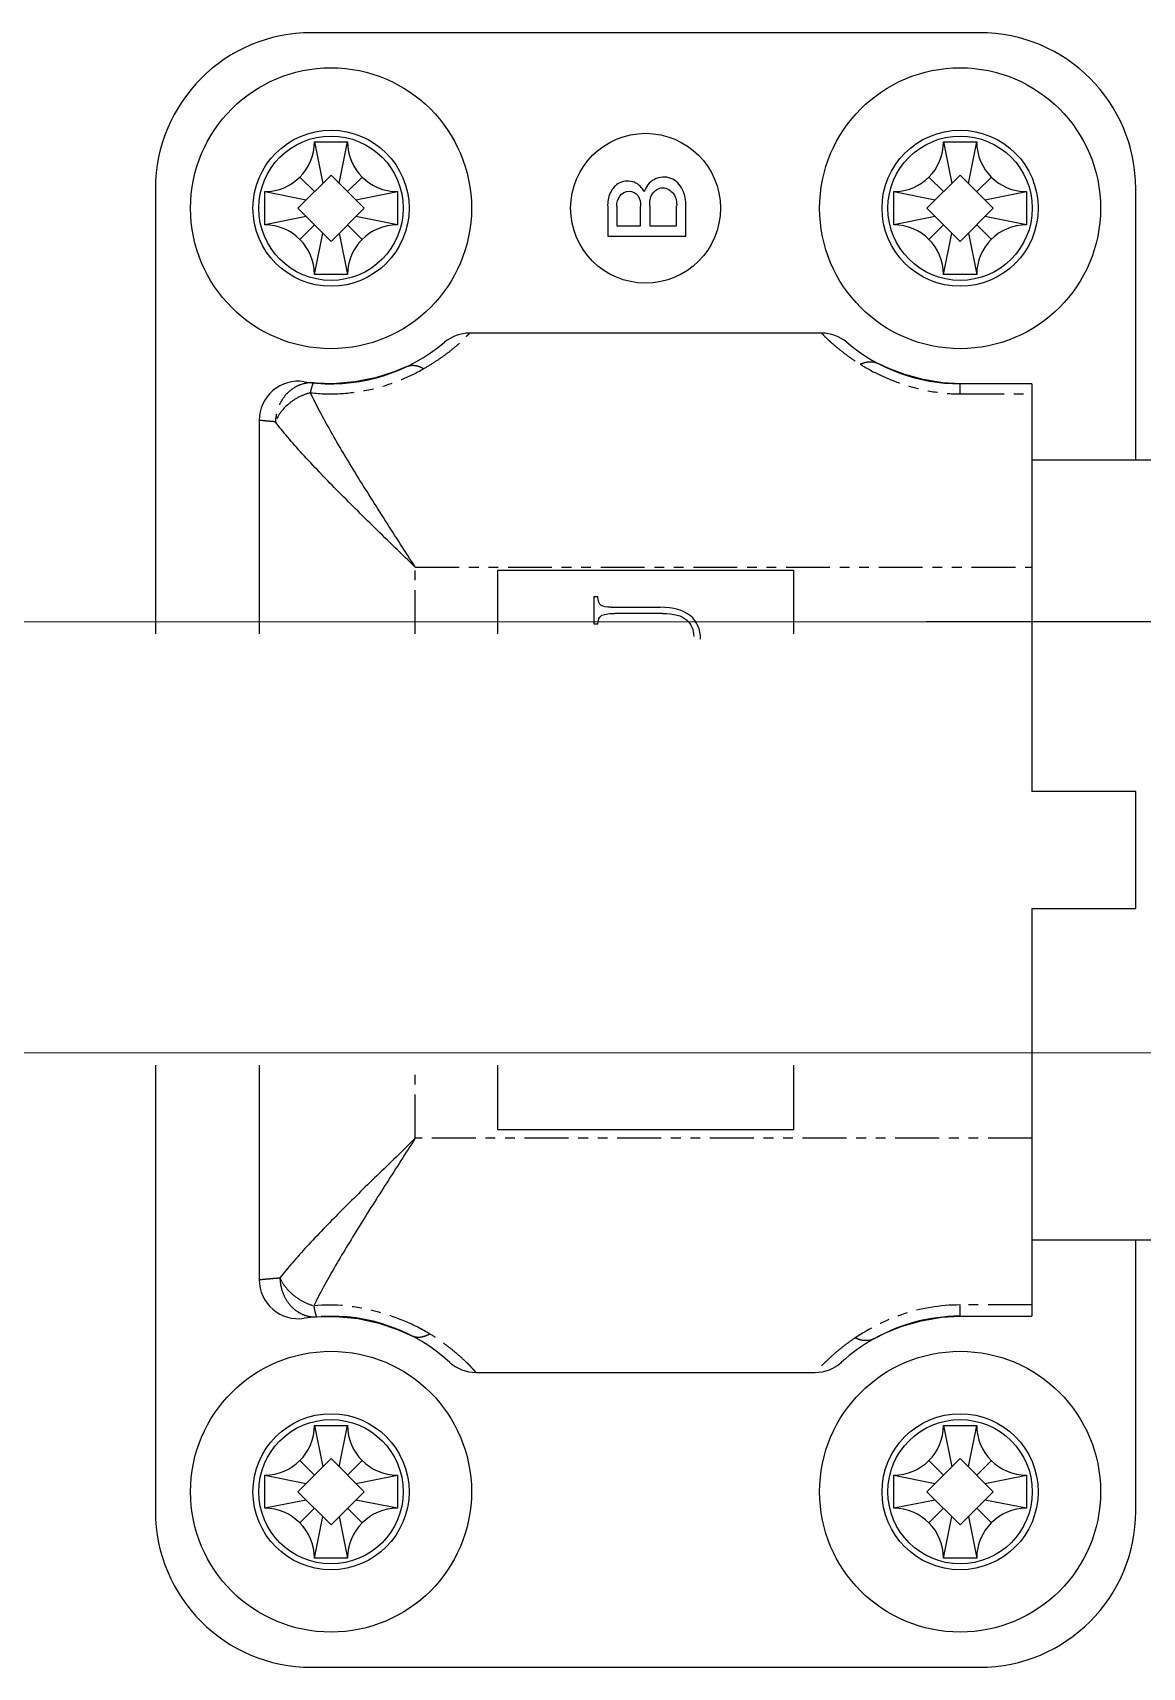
# Model space of a CAD drawing. Header units: millimetres. Extents: x 1037 to 1369, y 3 to 213.
# Drawn here: x 1106.06 to 1117.43, y 136.69 to 153.45 of the extents above; entities that cross this region are included whole.
import ezdxf
from ezdxf.lldxf.tags import DXFTag

# ---------------------------------------------------------------- set-up
doc = ezdxf.new("R2010")
doc.units = ezdxf.units.MM
doc.linetypes.add('PHANTOM', pattern=[0.8, 0.45, -0.05, 0.1, -0.05, 0.1, -0.05])
doc.layers.get('0').update_dxf_attribs({"lineweight": 25})
for name, color, linetype in [('02_线宽0.60', 7, 'Continuous'), ('03_线宽1.00', 7, 'Continuous'), ('DEFAULT_3', 6, 'PHANTOM'), ('hid', 71, 'DASHED')]:
    doc.layers.add(name, color=color, linetype=linetype)
doc.layers.add('DIM', color=5, linetype='Continuous', lineweight=13)
tags = doc.linetypes.add('DASHED', pattern=[0.75, 0.5, -0.25]).pattern_tags.tags
tags[6:7] = [DXFTag(74, 4), DXFTag(75, 0), DXFTag(340, '0'), DXFTag(46, 0.0), DXFTag(50, 0.0), DXFTag(44, 0.0), DXFTag(45, 0.0)]
tags[4:5] = [DXFTag(74, 4), DXFTag(75, 0), DXFTag(340, '0'), DXFTag(46, 0.0), DXFTag(50, 0.0), DXFTag(44, 0.0), DXFTag(45, 0.0)]

msp = doc.modelspace()

# ---------------------------------------------------------------- linework, layer by layer
at = {"color": 7, "linetype": 'Continuous'}
for p, q in [((1115.764, 153.454), (1108.916, 153.454)), ((1107.316, 151.854), (1107.316, 147.289)), ((1117.364, 149.074), (1117.364, 151.854)), ((1111.952, 151.668), (1111.952, 151.368)), ((1112.047, 151.675), (1112.047, 151.474)), ((1112.288, 151.474), (1112.288, 151.675)), ((1112.383, 151.675), (1112.383, 151.474)), ((1112.658, 151.474), (1112.658, 151.675)), ((1112.752, 151.368), (1112.752, 151.675)), ((1111.952, 151.368), (1112.752, 151.368)), ((1112.047, 151.474), (1112.288, 151.474)), ((1112.383, 151.474), (1112.658, 151.474)), ((1114.144, 150.374), (1110.537, 150.374)), ((1114.725, 150.061), (1114.725, 150.061)), ((1114.834, 150.009), (1114.725, 150.061)), ((1114.998, 149.948), (1114.834, 150.009)), ((1108.968, 149.86), (1108.944, 149.862)), ((1116.3, 149.854), (1115.564, 149.854)), ((1116.3, 149.854), (1116.3, 145.674)), ((1108.38, 149.48), (1108.38, 147.289)), ((1116.3, 149.074), (1118.324, 149.074)), ((1110.825, 147.944), (1113.855, 147.944)), ((1110.825, 147.289), (1110.825, 147.944)), ((1113.855, 147.944), (1113.855, 147.289)), ((1111.812, 147.673), (1111.852, 147.673)), ((1111.812, 147.388), (1111.812, 147.673)), ((1111.989, 147.562), (1112.488, 147.562)), ((1112.514, 147.499), (1112.025, 147.499)), ((1111.852, 147.388), (1111.812, 147.388)), ((1117.364, 145.674), (1116.3, 145.674)), ((1117.364, 144.474), (1117.364, 145.674)), ((1116.3, 144.474), (1117.364, 144.474)), ((1116.3, 144.474), (1116.3, 140.294)), ((1107.316, 142.868), (1107.316, 138.294)), ((1108.38, 142.868), (1108.38, 140.668)), ((1110.825, 142.203), (1110.825, 142.868)), ((1113.855, 142.868), (1113.855, 142.203)), ((1113.855, 142.203), (1110.825, 142.203)), ((1118.324, 141.074), (1116.3, 141.074)), ((1117.364, 138.294), (1117.364, 141.074)), ((1108.971, 140.288), (1109.014, 140.291)), ((1115.556, 140.294), (1116.3, 140.294)), ((1114.684, 140.064), (1114.687, 140.065)), ((1110.6, 139.718), (1114.08, 139.718)), ((1108.916, 136.694), (1115.764, 136.694))]:
    msp.add_line(p, q, dxfattribs=at)
for points in [[(1109.893, 150.03), (1109.762, 149.975), (1109.571, 149.915), (1109.359, 149.873), (1109.135, 149.855), (1108.968, 149.86)], [(1115.564, 149.854), (1115.388, 149.863), (1115.185, 149.897), (1114.998, 149.948)], [(1109.014, 140.291), (1109.166, 140.292), (1109.393, 140.269), (1109.606, 140.223), (1109.798, 140.158), (1109.945, 140.092)], [(1114.687, 140.065), (1114.798, 140.122), (1114.969, 140.19), (1115.164, 140.246), (1115.377, 140.283), (1115.556, 140.294)]]:
    msp.add_lwpolyline(points, dxfattribs=at)
msp.add_circle((1112.34, 151.654), 0.768, dxfattribs=at)
msp.add_circle((1115.564, 151.654), 0.74)
for centre, radius, start, end in [((1108.916, 151.854), 1.6, 90, 180), ((1115.764, 151.854), 1.6, 0, 90), ((1110.537, 149.974), 0.4, 90, 130.2142), ((1114.144, 149.974), 0.4, 49.7858, 90), ((1109.116, 151.654), 1.8, 265.2779, 310.2142), ((1115.564, 151.654), 1.8, 229.7858, 270), ((1108.78, 149.48), 0.4, 81.215, 180), ((1109.116, 151.654), 1.8, 261.215, 264.506), ((1108.78, 140.668), 0.4, 180, 278.785), ((1109.116, 138.494), 1.8, 94.6121, 98.785), ((1109.116, 138.494), 1.8, 47.5768, 93.2407), ((1115.564, 138.494), 1.8, 90.2661, 119.1763), ((1115.564, 138.494), 1.8, 119.2881, 132.4232), ((1110.6, 140.118), 0.4, 227.5768, 270), ((1114.08, 140.118), 0.4, 270, 312.4232), ((1108.916, 138.294), 1.6, 180, 270), ((1115.764, 138.294), 1.6, 270, 0)]:
    msp.add_arc(centre, radius, start, end, dxfattribs=at)
for points in [[(1112.327, 151.821), (1112.304, 151.863), (1112.235, 151.94), (1112.065, 151.934), (1111.965, 151.816), (1111.949, 151.716), (1111.952, 151.668)], [(1112.752, 151.675), (1112.755, 151.732), (1112.735, 151.85), (1112.613, 151.985), (1112.416, 151.972), (1112.341, 151.874), (1112.327, 151.821)], [(1112.383, 151.675), (1112.381, 151.718), (1112.392, 151.81), (1112.517, 151.891), (1112.642, 151.81), (1112.662, 151.718), (1112.658, 151.675)], [(1112.047, 151.675), (1112.044, 151.71), (1112.062, 151.786), (1112.17, 151.852), (1112.278, 151.789), (1112.289, 151.711), (1112.288, 151.675)], [(1111.885, 147.581), (1111.865, 147.593), (1111.854, 147.625), (1111.852, 147.673)], [(1111.884, 147.476), (1111.904, 147.491), (1111.952, 147.499), (1112.025, 147.499)], [(1111.989, 147.562), (1111.939, 147.562), (1111.904, 147.568), (1111.885, 147.581)], [(1112.799, 147.475), (1112.729, 147.533), (1112.626, 147.562), (1112.488, 147.562)], [(1112.514, 147.499), (1112.63, 147.499), (1112.712, 147.477), (1112.76, 147.433)], [(1111.852, 147.388), (1111.852, 147.431), (1111.863, 147.461), (1111.884, 147.476)], [(1112.76, 147.433), (1112.809, 147.389), (1112.833, 147.333), (1112.833, 147.264)], [(1112.903, 147.236), (1112.903, 147.338), (1112.869, 147.418), (1112.799, 147.475)]]:
    msp.add_open_spline(points, degree=3, dxfattribs=at)
for points, knots in [([(1109.98, 147.974), (1109.876, 148.133), (1109.724, 148.372), (1109.522, 148.688), (1109.378, 148.919), (1109.242, 149.144), (1109.116, 149.36), (1109.003, 149.564), (1108.936, 149.697), (1108.906, 149.762)], [0, 0, 0, 0, 0.273285, 0.40741, 0.538342, 0.66478, 0.785161, 0.897652, 1, 1, 1, 1]), ([(1109.98, 147.974), (1109.911, 148.041), (1109.772, 148.174), (1109.501, 148.438), (1109.182, 148.756), (1108.883, 149.065), (1108.676, 149.299), (1108.587, 149.41), (1108.547, 149.464)], [0, 0, 0, 0, 0.140144, 0.279036, 0.547749, 0.793605, 0.902963, 1, 1, 1, 1]), ([(1109.98, 142.118), (1109.914, 142.054), (1109.783, 141.926), (1109.524, 141.675), (1109.216, 141.372), (1108.927, 141.074), (1108.724, 140.848), (1108.633, 140.739), (1108.592, 140.687)], [0, 0, 0, 0, 0.138347, 0.27558, 0.541913, 0.788116, 0.899397, 1, 1, 1, 1]), ([(1109.98, 142.118), (1109.881, 141.966), (1109.736, 141.738), (1109.544, 141.437), (1109.405, 141.216), (1109.273, 141), (1109.114, 140.732), (1109.004, 140.532), (1108.939, 140.4)], [0, 0, 0, 0, 0.270582, 0.403619, 0.533817, 0.660034, 0.780919, 1, 1, 1, 1])]:
    msp.add_open_spline(points, degree=3, knots=knots, dxfattribs=at)
at = {"layer": '02_线宽0.60'}
for centre in [(1109.116, 151.654), (1115.564, 151.654), (1109.116, 138.494), (1115.564, 138.494)]:
    msp.add_circle(centre, 1.44, dxfattribs=at)
at = {"layer": '03_线宽1.00'}
for p, q in [((1108.946, 152.334), (1109.286, 152.334)), ((1108.946, 152.334), (1109.031, 151.909)), ((1109.201, 151.909), (1109.286, 152.334)), ((1115.394, 152.334), (1115.734, 152.334)), ((1115.394, 152.334), (1115.479, 151.909)), ((1115.649, 151.909), (1115.734, 152.334)), ((1108.776, 151.654), (1109.116, 151.994)), ((1108.797, 151.973), (1108.946, 151.824)), ((1109.456, 151.654), (1109.116, 151.994)), ((1109.436, 151.973), (1109.286, 151.824)), ((1115.224, 151.654), (1115.564, 151.994)), ((1115.245, 151.973), (1115.394, 151.824)), ((1115.904, 151.654), (1115.564, 151.994)), ((1115.884, 151.973), (1115.734, 151.824)), ((1108.436, 151.484), (1108.436, 151.824)), ((1108.436, 151.824), (1108.861, 151.739)), ((1109.371, 151.739), (1109.796, 151.824)), ((1109.796, 151.824), (1109.796, 151.484)), ((1114.884, 151.484), (1114.884, 151.824)), ((1114.884, 151.824), (1115.309, 151.739)), ((1115.819, 151.739), (1116.244, 151.824)), ((1116.244, 151.824), (1116.244, 151.484)), ((1108.861, 151.569), (1108.436, 151.484)), ((1108.776, 151.654), (1109.116, 151.314)), ((1109.116, 151.314), (1109.456, 151.654)), ((1109.796, 151.484), (1109.371, 151.569)), ((1115.309, 151.569), (1114.884, 151.484)), ((1115.224, 151.654), (1115.564, 151.314)), ((1115.564, 151.314), (1115.904, 151.654)), ((1116.244, 151.484), (1115.819, 151.569)), ((1108.946, 151.484), (1108.797, 151.334)), ((1108.946, 150.974), (1109.031, 151.399)), ((1109.201, 151.399), (1109.286, 150.974)), ((1109.436, 151.334), (1109.286, 151.484)), ((1115.394, 151.484), (1115.245, 151.334)), ((1115.394, 150.974), (1115.479, 151.399)), ((1115.649, 151.399), (1115.734, 150.974)), ((1115.884, 151.334), (1115.734, 151.484)), ((1109.286, 150.974), (1108.946, 150.974)), ((1115.734, 150.974), (1115.394, 150.974)), ((1108.946, 139.174), (1109.286, 139.174)), ((1108.946, 139.174), (1109.031, 138.749)), ((1109.201, 138.749), (1109.286, 139.174)), ((1115.394, 139.174), (1115.734, 139.174)), ((1115.394, 139.174), (1115.479, 138.749)), ((1115.649, 138.749), (1115.734, 139.174)), ((1108.776, 138.494), (1109.116, 138.834)), ((1108.797, 138.813), (1108.946, 138.664)), ((1109.456, 138.494), (1109.116, 138.834)), ((1109.436, 138.813), (1109.286, 138.664)), ((1115.224, 138.494), (1115.564, 138.834)), ((1115.245, 138.813), (1115.394, 138.664)), ((1115.904, 138.494), (1115.564, 138.834)), ((1115.884, 138.813), (1115.734, 138.664)), ((1108.436, 138.324), (1108.436, 138.664)), ((1108.436, 138.664), (1108.861, 138.579)), ((1109.371, 138.579), (1109.796, 138.664)), ((1109.796, 138.664), (1109.796, 138.324)), ((1114.884, 138.324), (1114.884, 138.664)), ((1114.884, 138.664), (1115.309, 138.579)), ((1115.819, 138.579), (1116.244, 138.664)), ((1116.244, 138.664), (1116.244, 138.324)), ((1108.776, 138.494), (1109.116, 138.154)), ((1109.116, 138.154), (1109.456, 138.494)), ((1115.224, 138.494), (1115.564, 138.154)), ((1115.564, 138.154), (1115.904, 138.494)), ((1108.861, 138.409), (1108.436, 138.324)), ((1108.946, 138.324), (1108.797, 138.174)), ((1109.436, 138.174), (1109.286, 138.324)), ((1109.796, 138.324), (1109.371, 138.409)), ((1115.309, 138.409), (1114.884, 138.324)), ((1115.394, 138.324), (1115.245, 138.174)), ((1115.884, 138.174), (1115.734, 138.324)), ((1116.244, 138.324), (1115.819, 138.409)), ((1108.946, 137.814), (1109.031, 138.239)), ((1109.201, 138.239), (1109.286, 137.814)), ((1115.394, 137.814), (1115.479, 138.239)), ((1115.649, 138.239), (1115.734, 137.814)), ((1109.286, 137.814), (1108.946, 137.814)), ((1115.734, 137.814), (1115.394, 137.814))]:
    msp.add_line(p, q, dxfattribs=at)
for centre, start, end in [((1108.436, 152.334), 270, 360), ((1109.796, 152.334), 180, 270), ((1114.884, 152.334), 270, 360), ((1116.244, 152.334), 180, 270), ((1108.436, 150.974), 0, 90), ((1109.796, 150.974), 90, 180), ((1114.884, 150.974), 0, 90), ((1116.244, 150.974), 90, 180), ((1108.436, 139.174), 270, 360), ((1109.796, 139.174), 180, 270), ((1114.884, 139.174), 270, 360), ((1116.244, 139.174), 180, 270), ((1108.436, 137.814), 0, 90), ((1109.796, 137.814), 90, 180), ((1114.884, 137.814), 0, 90), ((1116.244, 137.814), 90, 180)]:
    msp.add_arc(centre, 0.51, start, end, dxfattribs=at)
at = {"layer": 'DEFAULT_3', "color": 7, "linetype": 'PHANTOM'}
for p, q in [((1115.564, 149.75), (1115.564, 149.854)), ((1115.564, 149.75), (1116.3, 149.75)), ((1109.98, 147.974), (1116.3, 147.974)), ((1109.98, 147.289), (1109.98, 147.974)), ((1109.98, 142.118), (1109.98, 142.868)), ((1116.3, 142.118), (1109.98, 142.118)), ((1115.564, 140.294), (1115.564, 140.409)), ((1116.3, 140.409), (1115.564, 140.409))]:
    msp.add_line(p, q, dxfattribs=at)
for points, knots in [([(1110.066, 150.009), (1110.105, 150.031), (1110.178, 150.076), (1110.278, 150.144), (1110.36, 150.207), (1110.417, 150.256), (1110.454, 150.29), (1110.477, 150.312), (1110.495, 150.33), (1110.51, 150.345), (1110.522, 150.357), (1110.529, 150.365), (1110.533, 150.37), (1110.535, 150.372), (1110.536, 150.373), (1110.537, 150.374), (1110.537, 150.374)], [0, 0, 0, 0, 0.227181, 0.4296, 0.603888, 0.747198, 0.806881, 0.85857, 0.902236, 0.937839, 0.965353, 0.984849, 0.991628, 0.996422, 0.99921, 1, 1, 1, 1]), ([(1114.144, 150.374), (1114.144, 150.374), (1114.144, 150.373), (1114.145, 150.372), (1114.147, 150.37), (1114.15, 150.366), (1114.157, 150.36), (1114.166, 150.35), (1114.179, 150.337), (1114.195, 150.321), (1114.214, 150.303), (1114.245, 150.274), (1114.294, 150.232), (1114.362, 150.177), (1114.445, 150.116), (1114.506, 150.075), (1114.539, 150.055)], [0, 0, 0, 0, 0.000806, 0.003611, 0.008416, 0.015203, 0.034677, 0.062096, 0.09757, 0.141125, 0.192745, 0.252392, 0.395443, 0.568944, 0.771148, 1, 1, 1, 1]), ([(1108.906, 149.762), (1109.011, 149.75), (1109.224, 149.745), (1109.534, 149.791), (1109.816, 149.881), (1109.988, 149.964), (1110.066, 150.009)], [0, 0, 0, 0, 0.265328, 0.527171, 0.775646, 1, 1, 1, 1]), ([(1109.893, 150.03), (1109.905, 150.036), (1109.932, 150.044), (1109.976, 150.044), (1110.022, 150.032), (1110.051, 150.017), (1110.066, 150.009)], [0, 0, 0, 0, 0.219882, 0.456188, 0.716096, 1, 1, 1, 1]), ([(1114.539, 150.055), (1114.555, 150.062), (1114.587, 150.074), (1114.636, 150.082), (1114.683, 150.079), (1114.712, 150.068), (1114.725, 150.061)], [0, 0, 0, 0, 0.275764, 0.533551, 0.773352, 1, 1, 1, 1]), ([(1114.539, 150.055), (1114.606, 150.013), (1114.754, 149.934), (1114.999, 149.837), (1115.273, 149.768), (1115.466, 149.75), (1115.564, 149.75)], [0, 0, 0, 0, 0.219267, 0.465025, 0.727848, 1, 1, 1, 1]), ([(1108.944, 149.862), (1108.897, 149.867), (1108.821, 149.857), (1108.731, 149.812), (1108.666, 149.76), (1108.614, 149.694), (1108.564, 149.597), (1108.548, 149.516), (1108.547, 149.464)], [0, 0, 0, 0, 0.225283, 0.350578, 0.481614, 0.615848, 0.749721, 1, 1, 1, 1]), ([(1108.906, 149.762), (1108.909, 149.776), (1108.915, 149.802), (1108.923, 149.83), (1108.93, 149.847), (1108.935, 149.856), (1108.94, 149.862), (1108.944, 149.862)], [0, 0, 0, 0, 0.403086, 0.710692, 0.822783, 0.906729, 1, 1, 1, 1]), ([(1108.906, 149.762), (1108.866, 149.752), (1108.787, 149.722), (1108.652, 149.635), (1108.573, 149.536), (1108.547, 149.464)], [0, 0, 0, 0, 0.253301, 0.522373, 1, 1, 1, 1]), ([(1108.547, 149.464), (1108.534, 149.465), (1108.51, 149.467), (1108.477, 149.47), (1108.448, 149.472), (1108.427, 149.474), (1108.413, 149.476), (1108.405, 149.477), (1108.397, 149.478), (1108.391, 149.478), (1108.387, 149.479), (1108.384, 149.479), (1108.382, 149.479), (1108.381, 149.48), (1108.381, 149.48), (1108.38, 149.48), (1108.38, 149.48)], [0, 0, 0, 0, 0.231367, 0.433063, 0.604734, 0.746024, 0.805162, 0.856568, 0.900196, 0.935997, 0.963926, 0.983935, 0.990954, 0.995976, 0.998993, 1, 1, 1, 1]), ([(1108.38, 140.668), (1108.38, 140.668), (1108.382, 140.668), (1108.384, 140.669), (1108.388, 140.669), (1108.394, 140.67), (1108.402, 140.671), (1108.411, 140.672), (1108.422, 140.673), (1108.44, 140.674), (1108.466, 140.677), (1108.503, 140.68), (1108.545, 140.684), (1108.576, 140.686), (1108.592, 140.687)], [0, 0, 0, 0, 0.004187, 0.016266, 0.036295, 0.064274, 0.100188, 0.143986, 0.195609, 0.254999, 0.39682, 0.568867, 0.770254, 1, 1, 1, 1]), ([(1108.592, 140.687), (1108.593, 140.671), (1108.597, 140.607), (1108.615, 140.544), (1108.636, 140.5)], [0, 0, 0, 0, 0.238219, 1, 1, 1, 1]), ([(1108.592, 140.687), (1108.606, 140.655), (1108.645, 140.591), (1108.727, 140.508), (1108.827, 140.442), (1108.902, 140.411), (1108.939, 140.4)], [0, 0, 0, 0, 0.224068, 0.480649, 0.747975, 1, 1, 1, 1]), ([(1108.636, 140.5), (1108.653, 140.465), (1108.694, 140.402), (1108.779, 140.33), (1108.875, 140.29), (1108.941, 140.285), (1108.971, 140.288)], [0, 0, 0, 0, 0.272859, 0.536192, 0.779756, 1, 1, 1, 1]), ([(1110.129, 140.112), (1110.049, 140.16), (1109.873, 140.249), (1109.483, 140.384), (1109.155, 140.422), (1108.939, 140.4)], [0, 0, 0, 0, 0.225697, 0.474396, 1, 1, 1, 1]), ([(1108.939, 140.4), (1108.942, 140.384), (1108.947, 140.356), (1108.955, 140.321), (1108.962, 140.3), (1108.967, 140.29), (1108.97, 140.288), (1108.971, 140.288)], [0, 0, 0, 0, 0.408512, 0.720425, 0.915325, 0.96931, 1, 1, 1, 1]), ([(1115.564, 140.409), (1115.361, 140.409), (1114.978, 140.344), (1114.634, 140.17), (1114.488, 140.071)], [0, 0, 0, 0, 0.535096, 1, 1, 1, 1]), ([(1110.129, 140.112), (1110.113, 140.103), (1110.081, 140.088), (1110.032, 140.075), (1109.986, 140.076), (1109.958, 140.085), (1109.945, 140.092)], [0, 0, 0, 0, 0.285016, 0.545625, 0.781531, 1, 1, 1, 1]), ([(1110.6, 139.718), (1110.6, 139.718), (1110.599, 139.719), (1110.599, 139.72), (1110.597, 139.722), (1110.594, 139.725), (1110.591, 139.73), (1110.584, 139.737), (1110.574, 139.748), (1110.559, 139.765), (1110.541, 139.784), (1110.518, 139.807), (1110.48, 139.844), (1110.423, 139.896), (1110.341, 139.964), (1110.242, 140.039), (1110.169, 140.088), (1110.129, 140.112)], [0, 0, 0, 0, 0.000863, 0.003723, 0.008572, 0.01539, 0.024172, 0.034936, 0.062502, 0.098219, 0.142121, 0.194191, 0.254353, 0.398215, 0.571893, 0.773316, 1, 1, 1, 1]), ([(1114.488, 140.071), (1114.454, 140.049), (1114.391, 140.004), (1114.306, 139.936), (1114.236, 139.874), (1114.187, 139.828), (1114.154, 139.796), (1114.135, 139.776), (1114.118, 139.759), (1114.105, 139.744), (1114.095, 139.734), (1114.09, 139.728), (1114.086, 139.724), (1114.084, 139.722), (1114.081, 139.72), (1114.081, 139.719), (1114.08, 139.718), (1114.08, 139.718)], [0, 0, 0, 0, 0.227672, 0.428692, 0.601226, 0.74389, 0.803674, 0.855624, 0.899658, 0.935708, 0.963741, 0.974772, 0.983825, 0.990903, 0.995979, 0.999021, 1, 1, 1, 1]), ([(1114.684, 140.064), (1114.67, 140.056), (1114.641, 140.045), (1114.591, 140.041), (1114.539, 140.05), (1114.505, 140.063), (1114.488, 140.071)], [0, 0, 0, 0, 0.224165, 0.462993, 0.721784, 1, 1, 1, 1])]:
    msp.add_open_spline(points, degree=3, knots=knots, dxfattribs=at)
at = {"layer": 'DIM', "color": 0}
for p, q in [((1188.149, 147.414), (1097.873, 147.414)), ((1188.149, 147.416), (1115.215, 147.415)), ((1188.149, 142.993), (1097.873, 142.993)), ((1188.149, 142.993), (1115.215, 142.993))]:
    msp.add_line(p, q, dxfattribs=at)
at = {"layer": 'hid'}
for centre, radius in [((1109.116, 151.654), 0.8), ((1109.116, 151.654), 0.74), ((1115.564, 151.654), 0.8), ((1109.116, 138.494), 0.8), ((1115.564, 138.494), 0.8), ((1109.116, 138.494), 0.74), ((1115.564, 138.494), 0.74)]:
    msp.add_circle(centre, radius, dxfattribs=at)

doc.saveas('drawing.dxf')
